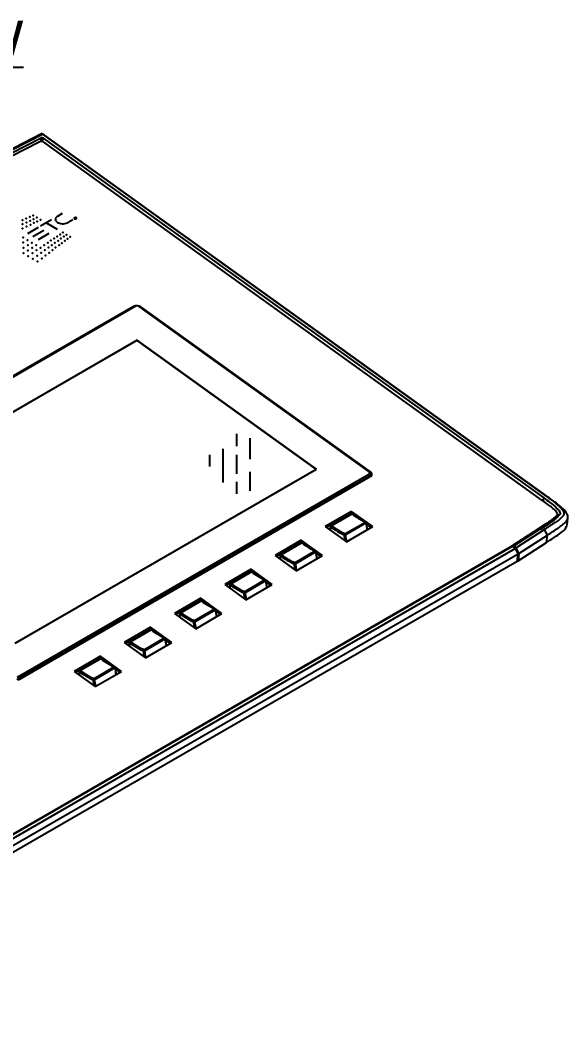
# Model space of a CAD drawing. Header units: inches. Extents: x 1.2 to 43.4, y 1.7 to 28.6.
# Drawn here: x 12.78 to 19.86, y 9.03 to 21.99 of the extents above; entities that cross this region are included whole.
import ezdxf
from ezdxf.enums import TextEntityAlignment as Align

# ---------------------------------------------------------------- set-up
doc = ezdxf.new("R2010")
doc.units = ezdxf.units.IN
doc.header["$MEASUREMENT"] = 0
doc.layers.add('ARTWORK', color=2, linetype='Continuous')
doc.layers.add('DIM', color=1, linetype='Continuous')
doc.styles.get("Standard").update_dxf_attribs({"font": 'arial.ttf'})

# ---------------------------------------------------------------- blocks, each defined once
blk = doc.blocks.new('TOP4', base_point=(13.66, 9.07))
blk.add_arc((13.66, 9.57), 0.866, 240, 300)
blk = doc.blocks.new('TOP3', base_point=(13.66, 9.07))
for start, end in [(120, 180), (180, 240)]:
    blk.add_arc((13.38, 9.07), 0.289, start, end)
blk = doc.blocks.new('TOP2', base_point=(13.66, 9.07))
blk.add_arc((13.66, 8.57), 0.866, 60, 120)
blk = doc.blocks.new('TOP1', base_point=(13.66, 9.07))
for start, end in [(0, 60), (300, 0)]:
    blk.add_arc((13.95, 9.07), 0.289, start, end)
blk = doc.blocks.new('top')
for name in ['TOP3', 'TOP2', 'TOP1', 'TOP4']:
    blk.add_blockref(name, (0, 0))

msp = doc.modelspace()

# ---------------------------------------------------------------- linework, layer by layer
for p, q in [((13.062, 20.527), (12.25, 20.11)), ((12.295, 20.125), (13.065, 20.52)), ((13.062, 20.527), (13.065, 20.52)), ((19.62, 15.812), (13.062, 20.527)), ((13.065, 20.52), (19.584, 15.832)), ((12.329, 20.101), (13.048, 20.47)), ((13.034, 20.421), (12.336, 20.062)), ((13.048, 20.47), (13.044, 20.424)), ((13.071, 20.423), (13.077, 20.468)), ((13.077, 20.468), (19.55, 15.813)), ((19.526, 15.784), (13.084, 20.416)), ((14.245, 18.289), (9.695, 15.663)), ((14.268, 18.292), (9.717, 15.665)), ((14.244, 18.278), (14.245, 18.289)), ((17.288, 16.153), (14.319, 18.289)), ((17.307, 16.148), (14.337, 18.283)), ((14.337, 18.283), (14.337, 18.276)), ((14.291, 17.852), (10.394, 15.602)), ((14.29, 17.849), (10.396, 15.601)), ((14.29, 17.849), (14.291, 17.852)), ((16.609, 16.182), (14.29, 17.849)), ((16.611, 16.183), (14.291, 17.852)), ((15.574, 16.641), (15.574, 16.484)), ((15.748, 16.586), (15.748, 16.313)), ((15.226, 16.372), (15.226, 16.218)), ((15.4, 16.447), (15.4, 16.014)), ((15.574, 16.37), (15.574, 16.124)), ((12.715, 13.934), (16.611, 16.183)), ((12.734, 13.463), (17.285, 16.09)), ((12.738, 13.493), (17.288, 16.12)), ((12.756, 13.461), (17.306, 16.088)), ((15.748, 16.15), (15.748, 15.906)), ((17.285, 16.09), (17.288, 16.12)), ((17.292, 16.08), (17.294, 16.1)), ((17.295, 16.104), (17.299, 16.135)), ((17.305, 16.134), (17.298, 16.139)), ((17.305, 16.134), (17.307, 16.148)), ((12.788, 13.494), (17.109, 15.989)), ((15.574, 16.021), (15.574, 15.867)), ((17.079, 15.971), (17.079, 15.971)), ((17.109, 15.989), (17.109, 15.989)), ((17.26, 16.062), (17.249, 16.07)), ((16.973, 15.91), (16.973, 15.91)), ((16.975, 15.911), (16.975, 15.912)), ((19.545, 15.77), (19.55, 15.813)), ((19.62, 15.812), (19.584, 15.832)), ((17.063, 15.639), (16.723, 15.443)), ((17.062, 15.625), (16.733, 15.435)), ((17.062, 15.615), (16.741, 15.43)), ((17.062, 15.607), (16.797, 15.454)), ((17.07, 15.605), (16.804, 15.452)), ((17.061, 15.606), (17.062, 15.615)), ((17.062, 15.625), (17.063, 15.639)), ((17.217, 15.514), (17.062, 15.625)), ((17.071, 15.608), (17.062, 15.615)), ((17.337, 15.443), (17.063, 15.639)), ((19.726, 15.587), (19.727, 15.601)), ((19.736, 15.576), (19.737, 15.586)), ((19.85, 15.463), (19.861, 15.557)), ((16.723, 15.443), (16.996, 15.246)), ((16.791, 15.445), (16.783, 15.399)), ((16.794, 15.438), (16.788, 15.396)), ((16.978, 15.349), (17.242, 15.501)), ((17.251, 15.489), (16.987, 15.336)), ((16.996, 15.246), (17.337, 15.443)), ((17.325, 15.436), (17.254, 15.487)), ((17.317, 15.431), (17.257, 15.475)), ((19.12, 15.181), (19.498, 15.426)), ((19.523, 15.427), (19.158, 15.19)), ((19.496, 15.412), (19.498, 15.426)), ((19.134, 15.178), (19.496, 15.412)), ((19.559, 15.404), (19.192, 15.166)), ((19.228, 15.093), (19.596, 15.332)), ((19.596, 15.332), (19.559, 15.404)), ((19.586, 15.238), (19.596, 15.332)), ((8.805, 9.226), (19.12, 15.181)), ((19.145, 15.184), (8.824, 9.226)), ((16.414, 15.264), (16.074, 15.068)), ((16.412, 15.25), (16.084, 15.06)), ((16.412, 15.24), (16.091, 15.055)), ((16.413, 15.232), (16.147, 15.079)), ((16.42, 15.231), (16.155, 15.077)), ((16.411, 15.231), (16.412, 15.24)), ((16.412, 15.25), (16.414, 15.264)), ((16.567, 15.139), (16.412, 15.25)), ((16.422, 15.233), (16.412, 15.24)), ((16.687, 15.068), (16.414, 15.264)), ((19.118, 15.168), (19.12, 15.181)), ((19.145, 15.184), (19.18, 15.158)), ((19.152, 15.178), (19.157, 15.182)), ((19.156, 15.175), (19.158, 15.19)), ((19.192, 15.166), (19.158, 15.19)), ((19.17, 15.167), (19.168, 15.166)), ((19.17, 15.167), (19.186, 15.156)), ((19.228, 15.093), (19.192, 15.166)), ((19.217, 14.999), (19.586, 15.238)), ((8.86, 9.2), (19.18, 15.158)), ((19.216, 15.085), (8.896, 9.127)), ((16.074, 15.068), (16.347, 14.871)), ((16.141, 15.07), (16.134, 15.024)), ((16.145, 15.063), (16.138, 15.021)), ((16.328, 14.974), (16.593, 15.126)), ((16.602, 15.114), (16.338, 14.961)), ((16.347, 14.871), (16.687, 15.068)), ((16.676, 15.061), (16.604, 15.112)), ((16.668, 15.056), (16.607, 15.1)), ((19.18, 15.158), (19.216, 15.085)), ((19.186, 15.156), (19.182, 15.153)), ((19.186, 15.156), (19.215, 15.096)), ((19.205, 14.991), (19.216, 15.085)), ((19.215, 15.096), (19.212, 15.093)), ((19.215, 15.096), (19.214, 15.087)), ((19.228, 15.093), (19.217, 14.999)), ((19.205, 14.991), (8.885, 9.034)), ((19.206, 14.996), (19.217, 14.999)), ((15.764, 14.889), (15.424, 14.693)), ((15.763, 14.875), (15.434, 14.685)), ((15.763, 14.865), (15.442, 14.68)), ((15.763, 14.857), (15.498, 14.704)), ((15.771, 14.856), (15.505, 14.703)), ((15.762, 14.856), (15.763, 14.865)), ((15.763, 14.875), (15.764, 14.889)), ((15.918, 14.764), (15.763, 14.875)), ((15.772, 14.858), (15.763, 14.865)), ((16.038, 14.693), (15.764, 14.889)), ((15.424, 14.693), (15.697, 14.496)), ((15.492, 14.695), (15.484, 14.649)), ((15.495, 14.688), (15.489, 14.646)), ((15.679, 14.599), (15.943, 14.751)), ((15.952, 14.739), (15.688, 14.586)), ((15.697, 14.496), (16.038, 14.693)), ((16.026, 14.686), (15.955, 14.737)), ((16.018, 14.681), (15.958, 14.725)), ((15.115, 14.514), (14.775, 14.318)), ((15.113, 14.5), (14.785, 14.311)), ((15.113, 14.49), (14.792, 14.305)), ((15.114, 14.482), (14.848, 14.329)), ((15.121, 14.481), (14.856, 14.328)), ((15.112, 14.481), (15.113, 14.49)), ((15.113, 14.5), (15.115, 14.514)), ((15.268, 14.389), (15.113, 14.5)), ((15.123, 14.483), (15.113, 14.49)), ((15.388, 14.318), (15.115, 14.514)), ((14.775, 14.318), (15.048, 14.121)), ((14.842, 14.32), (14.835, 14.274)), ((14.846, 14.313), (14.839, 14.271)), ((15.029, 14.224), (15.294, 14.376)), ((15.303, 14.364), (15.039, 14.211)), ((15.048, 14.121), (15.388, 14.318)), ((15.377, 14.311), (15.305, 14.362)), ((15.369, 14.306), (15.308, 14.35)), ((14.465, 14.139), (14.125, 13.943)), ((14.464, 14.125), (14.465, 14.139)), ((14.739, 13.943), (14.465, 14.139)), ((14.464, 14.125), (14.135, 13.936)), ((14.464, 14.115), (14.143, 13.93)), ((14.464, 14.107), (14.199, 13.954)), ((14.472, 14.106), (14.206, 13.953)), ((14.38, 13.849), (14.644, 14.001)), ((14.463, 14.106), (14.464, 14.115)), ((14.619, 14.014), (14.464, 14.125)), ((14.473, 14.108), (14.464, 14.115)), ((14.125, 13.943), (14.398, 13.746)), ((14.193, 13.945), (14.185, 13.9)), ((14.196, 13.938), (14.19, 13.896)), ((14.653, 13.989), (14.389, 13.836)), ((14.398, 13.746), (14.739, 13.943)), ((14.727, 13.936), (14.656, 13.987)), ((14.719, 13.932), (14.659, 13.975)), ((13.816, 13.764), (13.476, 13.568)), ((13.814, 13.75), (13.486, 13.561)), ((13.814, 13.74), (13.493, 13.555)), ((13.813, 13.731), (13.814, 13.74)), ((13.814, 13.75), (13.816, 13.764)), ((13.969, 13.639), (13.814, 13.75)), ((13.824, 13.734), (13.814, 13.74)), ((14.089, 13.568), (13.816, 13.764)), ((13.815, 13.732), (13.55, 13.579)), ((13.822, 13.731), (13.557, 13.578)), ((13.73, 13.474), (13.995, 13.626)), ((14.004, 13.614), (13.74, 13.461)), ((14.078, 13.561), (14.007, 13.612)), ((12.788, 13.494), (12.788, 13.494)), ((12.79, 13.495), (12.79, 13.496)), ((13.476, 13.568), (13.749, 13.371)), ((13.543, 13.57), (13.536, 13.525)), ((13.547, 13.563), (13.54, 13.522)), ((13.749, 13.371), (14.089, 13.568)), ((14.07, 13.557), (14.009, 13.6))]:
    msp.add_line(p, q)
at = {"flags": 128}
for points in [[(17.251, 15.489), (17.253, 15.49), (17.254, 15.491), (17.255, 15.492), (17.255, 15.493), (17.255, 15.494)], [(16.602, 15.114), (16.603, 15.115), (16.605, 15.116), (16.605, 15.117), (16.606, 15.118), (16.606, 15.119)], [(15.952, 14.739), (15.954, 14.74), (15.955, 14.741), (15.956, 14.742), (15.956, 14.743), (15.956, 14.744)], [(15.303, 14.364), (15.304, 14.365), (15.306, 14.366), (15.306, 14.367), (15.307, 14.368), (15.307, 14.369)], [(14.653, 13.989), (14.655, 13.99), (14.656, 13.991), (14.657, 13.992), (14.657, 13.993), (14.657, 13.994)], [(14.004, 13.614), (14.005, 13.615), (14.007, 13.616), (14.007, 13.617), (14.008, 13.618), (14.008, 13.619)]]:
    msp.add_lwpolyline(points, dxfattribs=at)
for centre, radius, start, end in [((13.055, 20.374), 0.0509, 55.872, 114.3606), ((13.06, 20.443), 0.0292, 55.8703, 114.3627), ((14.286, 18.208), 0.0911, 55.684, 116.4822), ((14.29, 18.247), 0.0505, 55.6849, 116.4814), ((17.276, 16.107), 0.0193, 296.0716, 350.615), ((17.28, 16.137), 0.0184, 295.9219, 63.4161), ((17.284, 16.104), 0.0282, 327.4213, 62.3097), ((17.283, 16.099), 0.0414, 11.3463, 57.915), ((17.292, 16.118), 0.0332, 295.9204, 63.4183), ((17.068, 15.596), 0.0127, 54.1186, 119.9973), ((17.065, 15.6), 0.00708, 47.3572, 111.9938), ((17.073, 15.601), 0.00566, 61.9451, 129.8683), ((17.072, 15.602), 0.00506, 347.6658, 48.0069), ((16.803, 15.443), 0.0127, 119.9973, 170.7801), ((16.798, 15.444), 0.00754, 176.0668, 238.4432), ((16.816, 15.434), 0.0221, 121.8231, 168.8263), ((16.8, 15.447), 0.00708, 47.3572, 111.9938), ((17.246, 15.496), 0.00669, 67.7917, 124.0741), ((17.232, 15.484), 0.0193, 12.475, 60.3001), ((17.243, 15.49), 0.0127, 14.1861, 64.0927), ((16.988, 15.333), 0.0183, 123.5732, 181.2956), ((16.974, 15.362), 0.029, 262.0246, 297.5868), ((16.968, 15.332), 0.0193, 12.475, 60.3001), ((16.419, 15.221), 0.0127, 54.1186, 119.9973), ((16.415, 15.225), 0.00708, 47.3572, 111.9938), ((16.424, 15.226), 0.00567, 61.962, 129.8513), ((16.423, 15.227), 0.00506, 347.6658, 48.0069), ((16.154, 15.068), 0.0127, 119.9973, 170.7801), ((16.149, 15.069), 0.00754, 176.0668, 238.4432), ((16.167, 15.059), 0.0221, 121.8244, 168.8263), ((16.15, 15.072), 0.00708, 47.3572, 111.9938), ((16.596, 15.121), 0.00669, 67.7917, 124.0741), ((16.583, 15.109), 0.0193, 12.475, 60.3001), ((16.593, 15.116), 0.0127, 14.1861, 64.0927), ((16.338, 14.958), 0.0183, 123.5725, 181.2962), ((16.324, 14.987), 0.029, 262.0246, 297.5868), ((16.319, 14.957), 0.0193, 12.475, 60.3001), ((15.769, 14.846), 0.0127, 54.1186, 119.9973), ((15.766, 14.85), 0.00708, 47.3572, 111.9938), ((15.774, 14.851), 0.00566, 61.9505, 129.8612), ((15.773, 14.853), 0.00506, 347.6579, 48.0148), ((15.504, 14.693), 0.0127, 119.9973, 170.7801), ((15.499, 14.694), 0.00754, 176.06, 238.4468), ((15.517, 14.684), 0.0221, 121.8246, 168.8249), ((15.501, 14.697), 0.00708, 47.3572, 111.9938), ((15.947, 14.746), 0.00669, 67.7918, 124.0756), ((15.933, 14.735), 0.0193, 12.475, 60.3001), ((15.944, 14.741), 0.0127, 14.1861, 64.0927), ((15.689, 14.584), 0.0183, 123.5737, 181.2958), ((15.675, 14.612), 0.029, 262.0241, 297.5869), ((15.669, 14.582), 0.0193, 12.475, 60.3001), ((15.12, 14.471), 0.0127, 54.1186, 119.9973), ((15.116, 14.475), 0.00708, 47.3572, 111.9938), ((15.125, 14.476), 0.00566, 61.943, 129.8687), ((15.124, 14.478), 0.00505, 347.6528, 48.0248), ((14.855, 14.318), 0.0127, 119.9973, 170.7801), ((14.85, 14.32), 0.00754, 176.06, 238.4468), ((14.868, 14.309), 0.0221, 121.825, 168.8251), ((14.851, 14.322), 0.00708, 47.3572, 111.9938), ((15.297, 14.371), 0.0067, 67.7941, 124.0733), ((15.284, 14.36), 0.0193, 12.475, 60.3001), ((15.294, 14.366), 0.0127, 14.1861, 64.0927), ((15.039, 14.209), 0.0183, 123.5733, 181.2954), ((15.025, 14.237), 0.029, 262.0246, 297.5868), ((15.02, 14.207), 0.0193, 12.475, 60.3001), ((14.47, 14.096), 0.0127, 54.1186, 119.9973), ((14.467, 14.101), 0.00708, 47.3572, 111.9938), ((14.475, 14.101), 0.00566, 61.944, 129.8678), ((14.475, 14.103), 0.00505, 347.6569, 48.0206), ((14.648, 13.996), 0.00669, 67.791, 124.0765), ((14.635, 13.985), 0.0193, 12.475, 60.3001), ((14.645, 13.991), 0.0127, 14.1861, 64.0927), ((14.205, 13.943), 0.0127, 119.9973, 170.7801), ((14.2, 13.945), 0.00754, 176.06, 238.4468), ((14.218, 13.934), 0.0221, 121.8248, 168.825), ((14.202, 13.947), 0.00708, 47.3572, 111.9938), ((14.39, 13.834), 0.0183, 123.5731, 181.2957), ((14.376, 13.862), 0.029, 262.0241, 297.5873), ((14.37, 13.832), 0.0193, 12.475, 60.3001), ((13.821, 13.721), 0.0127, 54.1186, 119.9973), ((13.817, 13.726), 0.00708, 47.3572, 111.9938), ((13.826, 13.726), 0.00566, 61.9482, 129.8635), ((13.825, 13.728), 0.00506, 347.6574, 48.0177), ((13.998, 13.621), 0.00669, 67.7925, 124.0749), ((13.985, 13.61), 0.0193, 12.475, 60.3001), ((13.995, 13.616), 0.0127, 14.1861, 64.0927), ((13.556, 13.568), 0.0127, 119.9973, 170.7801), ((13.551, 13.57), 0.00754, 176.0619, 238.4449), ((13.569, 13.559), 0.0221, 121.8248, 168.8246), ((13.552, 13.573), 0.00708, 47.3572, 111.9938), ((13.741, 13.459), 0.0183, 123.5731, 181.296), ((13.726, 13.487), 0.029, 262.0242, 297.587), ((13.721, 13.457), 0.0193, 12.475, 60.3001)]:
    msp.add_arc(centre, radius, start, end)
for centre, major_axis, ratio, start_param, end_param in [((17.151, 16.479), (-0.603, 1), 0.560208, 2.219453, 2.429452), ((17.16, 16.484), (-0.609, 1.01), 0.560393, 2.219562, 2.429561), ((16.921, 16.346), (-0.569, 1.034), 0.594069, 2.242405, 2.452404), ((16.93, 16.351), (-0.563, 1.023), 0.594248, 2.242544, 2.452543), ((16.914, 15.566), (-0.261, 0.433), 0.560822, 4.012586, 4.215556), ((16.923, 15.572), (-0.254, 0.422), 0.560393, 3.990416, 4.215301), ((16.633, 15.405), (-0.238, 0.432), 0.594069, 4.053627, 4.238144), ((16.642, 15.409), (-0.244, 0.442), 0.593655, 4.034854, 4.237824), ((16.502, 16.104), (-0.603, 1), 0.560208, 2.219453, 2.429452), ((16.511, 16.109), (-0.609, 1.01), 0.560393, 2.219562, 2.429561), ((16.272, 15.971), (-0.569, 1.034), 0.594069, 2.242405, 2.452404), ((16.28, 15.976), (-0.563, 1.023), 0.594248, 2.242544, 2.452543), ((16.273, 15.197), (-0.254, 0.422), 0.560393, 3.990416, 4.215301), ((16.264, 15.191), (-0.261, 0.433), 0.560822, 4.012586, 4.215556), ((15.984, 15.03), (-0.238, 0.432), 0.594069, 4.053627, 4.238144), ((15.993, 15.035), (-0.244, 0.442), 0.593655, 4.034854, 4.237824), ((15.852, 15.729), (-0.603, 1), 0.560208, 2.219453, 2.429452), ((15.861, 15.734), (-0.609, 1.01), 0.560393, 2.219562, 2.429561), ((15.622, 15.596), (-0.569, 1.034), 0.594069, 2.242405, 2.452404), ((15.631, 15.601), (-0.563, 1.023), 0.594248, 2.242544, 2.452543), ((15.615, 14.816), (-0.261, 0.433), 0.560822, 4.012586, 4.215556), ((15.624, 14.822), (-0.254, 0.422), 0.560393, 3.990416, 4.215301), ((15.334, 14.655), (-0.238, 0.432), 0.594069, 4.053627, 4.238144), ((15.343, 14.66), (-0.244, 0.442), 0.593655, 4.034854, 4.237824), ((15.203, 15.354), (-0.603, 1), 0.560208, 2.219453, 2.429452), ((15.212, 15.359), (-0.609, 1.01), 0.560393, 2.219562, 2.429561), ((14.973, 15.221), (-0.569, 1.034), 0.594069, 2.242405, 2.452404), ((14.981, 15.226), (-0.563, 1.023), 0.594248, 2.242544, 2.452543), ((14.974, 14.447), (-0.254, 0.422), 0.560393, 3.997417, 4.215301), ((14.965, 14.441), (-0.261, 0.433), 0.560822, 4.019289, 4.215556), ((14.685, 14.28), (-0.238, 0.432), 0.594069, 4.065985, 4.238144), ((14.694, 14.285), (-0.244, 0.442), 0.593655, 4.034854, 4.237824), ((14.553, 14.979), (-0.603, 1), 0.560208, 2.219453, 2.429452), ((14.562, 14.984), (-0.609, 1.01), 0.560393, 2.219562, 2.429561), ((14.323, 14.846), (-0.569, 1.034), 0.594069, 2.242405, 2.452404), ((14.332, 14.851), (-0.563, 1.023), 0.594248, 2.242544, 2.452543), ((14.316, 14.067), (-0.261, 0.433), 0.560822, 4.012586, 4.215556), ((14.325, 14.072), (-0.254, 0.422), 0.560393, 3.990416, 4.215301), ((14.035, 13.905), (-0.238, 0.432), 0.594069, 4.053627, 4.238144), ((14.044, 13.91), (-0.244, 0.442), 0.593655, 4.041557, 4.237824), ((13.904, 14.604), (-0.603, 1), 0.560208, 2.219453, 2.429452), ((13.913, 14.609), (-0.609, 1.01), 0.560393, 2.219562, 2.429561), ((13.675, 13.697), (-0.254, 0.422), 0.560393, 3.990416, 4.215301), ((13.666, 13.692), (-0.261, 0.433), 0.560822, 4.012586, 4.215556), ((13.674, 14.471), (-0.569, 1.034), 0.594069, 2.242405, 2.452404), ((13.683, 14.476), (-0.563, 1.023), 0.594248, 2.242544, 2.452543), ((13.386, 13.53), (-0.238, 0.432), 0.594069, 4.053627, 4.238144), ((13.395, 13.535), (-0.244, 0.442), 0.593655, 4.041557, 4.237824)]:
    msp.add_ellipse(centre, major_axis=major_axis, ratio=ratio, start_param=start_param, end_param=end_param)
for points, knots in [([(19.55, 15.813), (19.577, 15.793), (19.636, 15.75), (19.704, 15.696), (19.745, 15.651), (19.76, 15.628), (19.762, 15.606), (19.745, 15.582), (19.714, 15.554), (19.638, 15.5), (19.573, 15.459), (19.523, 15.427)], [0, 0, 0, 0, 0.14952, 0.337801, 0.404719, 0.453377, 0.486268, 0.531853, 0.619347, 0.707277, 1, 1, 1, 1]), ([(19.584, 15.832), (19.6, 15.82), (19.633, 15.797), (19.68, 15.761), (19.722, 15.727), (19.757, 15.696), (19.786, 15.666), (19.804, 15.639), (19.809, 15.616), (19.808, 15.599), (19.8, 15.583), (19.782, 15.559), (19.748, 15.529), (19.703, 15.498), (19.663, 15.471), (19.628, 15.449), (19.593, 15.426), (19.57, 15.411), (19.559, 15.404)], [0, 0, 0, 0, 0.084338, 0.167732, 0.250065, 0.312703, 0.375091, 0.437716, 0.469036, 0.500388, 0.531706, 0.563014, 0.654691, 0.750172, 0.812622, 0.875078, 0.937539, 1, 1, 1, 1]), ([(19.498, 15.426), (19.523, 15.443), (19.57, 15.473), (19.631, 15.513), (19.675, 15.544), (19.703, 15.567), (19.717, 15.582), (19.725, 15.593), (19.728, 15.6), (19.727, 15.606), (19.726, 15.61), (19.722, 15.618), (19.713, 15.632), (19.691, 15.655), (19.653, 15.688), (19.596, 15.733), (19.551, 15.766), (19.526, 15.784)], [0, 0, 0, 0, 0.158637, 0.291637, 0.391974, 0.44764, 0.491035, 0.512692, 0.529001, 0.539709, 0.54763, 0.55761, 0.59316, 0.638553, 0.730276, 0.847113, 1, 1, 1, 1]), ([(19.596, 15.332), (19.643, 15.362), (19.709, 15.403), (19.79, 15.461), (19.835, 15.5), (19.859, 15.538), (19.862, 15.57), (19.855, 15.601), (19.825, 15.647), (19.746, 15.72), (19.67, 15.776), (19.62, 15.812)], [0, 0, 0, 0, 0.227633, 0.316294, 0.411626, 0.487019, 0.52986, 0.571016, 0.643008, 0.767781, 1, 1, 1, 1]), ([(19.505, 15.407), (19.53, 15.423), (19.576, 15.453), (19.638, 15.494), (19.687, 15.529), (19.718, 15.555), (19.732, 15.573), (19.736, 15.581), (19.737, 15.587), (19.736, 15.594), (19.734, 15.6), (19.731, 15.604), (19.731, 15.605)], [0, 0, 0, 0, 0.273049, 0.502856, 0.676889, 0.831794, 0.886666, 0.908918, 0.92806, 0.952256, 0.989629, 1, 1, 1, 1]), ([(19.586, 15.238), (19.651, 15.279), (19.737, 15.334), (19.831, 15.409), (19.844, 15.446), (19.85, 15.462)], [0, 0, 0, 0, 0.621023, 0.831392, 1, 1, 1, 1])]:
    msp.add_open_spline(points, degree=3, knots=knots)
at = {"layer": 'ARTWORK'}
for p, q in [((13.323, 19.491), (13.262, 19.455)), ((13.184, 19.41), (13.043, 19.329)), ((13.259, 19.284), (13.113, 19.369)), ((13.46, 19.412), (13.399, 19.377)), ((13.482, 19.432), (13.487, 19.435)), ((13.495, 19.424), (13.482, 19.432)), ((13.487, 19.435), (13.488, 19.436)), ((13.488, 19.436), (13.489, 19.436)), ((13.489, 19.436), (13.49, 19.436)), ((13.496, 19.432), (13.489, 19.428)), ((13.49, 19.436), (13.491, 19.437)), ((13.491, 19.437), (13.491, 19.437)), ((13.491, 19.437), (13.492, 19.437)), ((13.492, 19.437), (13.493, 19.437)), ((13.493, 19.437), (13.494, 19.436)), ((13.494, 19.436), (13.495, 19.436)), ((13.495, 19.436), (13.496, 19.436)), ((13.496, 19.436), (13.496, 19.435)), ((13.496, 19.435), (13.497, 19.435)), ((13.497, 19.432), (13.496, 19.432)), ((13.496, 19.432), (13.496, 19.432)), ((13.496, 19.432), (13.505, 19.43)), ((13.497, 19.435), (13.497, 19.434)), ((13.497, 19.434), (13.497, 19.434)), ((13.497, 19.434), (13.497, 19.434)), ((13.497, 19.434), (13.497, 19.433)), ((13.497, 19.433), (13.497, 19.433)), ((13.497, 19.433), (13.497, 19.432)), ((13.013, 19.312), (12.872, 19.23)), ((13.083, 19.271), (12.942, 19.19)), ((13.149, 19.233), (13.009, 19.151))]:
    msp.add_line(p, q, dxfattribs=at)
msp.add_lwpolyline([(13.262, 19.455, 0.091621), (13.243, 19.44, 0.133827), (13.234, 19.421, 0.1493), (13.237, 19.402, 0.111921), (13.251, 19.384, 0.075912), (13.275, 19.37, 0.057376), (13.306, 19.362, 0.05077), (13.339, 19.36, 0.052885), (13.372, 19.365, 0.064782), (13.399, 19.377, 0.064782)], format="xyb", dxfattribs=at)
for p in [(12.903, 19.447), (12.948, 19.465), (12.808, 19.405), (12.81, 19.352), (12.857, 19.426), (12.86, 19.376), (12.862, 19.323), (12.907, 19.398), (12.911, 19.346), (12.952, 19.418), (12.957, 19.369), (12.995, 19.438), (13, 19.39), (13.042, 19.411), (12.81, 19.299), (13.256, 19.196), (13.294, 19.221), (13.329, 19.245), (13.342, 19.193), (13.377, 19.218), (13.423, 19.191), (12.816, 19.18), (12.818, 19.116), (12.872, 19.147), (12.876, 19.082), (12.929, 19.114), (12.985, 19.082), (13.088, 19.082), (13.135, 19.111), (13.176, 19.141), (13.187, 19.081), (13.217, 19.169), (13.228, 19.111), (13.268, 19.14), (13.281, 19.081), (13.306, 19.167), (13.319, 19.11), (13.356, 19.138), (13.391, 19.165), (12.82, 19.048), (12.822, 18.977), (12.879, 19.014), (12.883, 18.942), (12.934, 19.048), (12.938, 18.98), (12.991, 19.016), (12.998, 18.945), (13.042, 19.049), (13.049, 18.982), (13.097, 19.017), (13.107, 18.949), (13.143, 19.05), (13.154, 18.984), (13.198, 19.018), (13.237, 19.052), (12.944, 18.907), (13.004, 18.872), (13.057, 18.911)]:
    msp.add_point(p, dxfattribs=at)

# ---------------------------------------------------------------- block references
at = {"layer": 'ARTWORK', "xscale": 0.027514035937502, "yscale": 0.027514035937502, "zscale": 0.027514035937502}
msp.add_blockref('top', (13.493, 19.431), dxfattribs=at)

# ---------------------------------------------------------------- texts
at = {"layer": 'DIM'}
msp.add_text('%%UISOMETRIC VIEW', height=0.5, dxfattribs=at).set_placement((9.891, 21.487), align=Align.CENTER)

doc.saveas('drawing.dxf')
